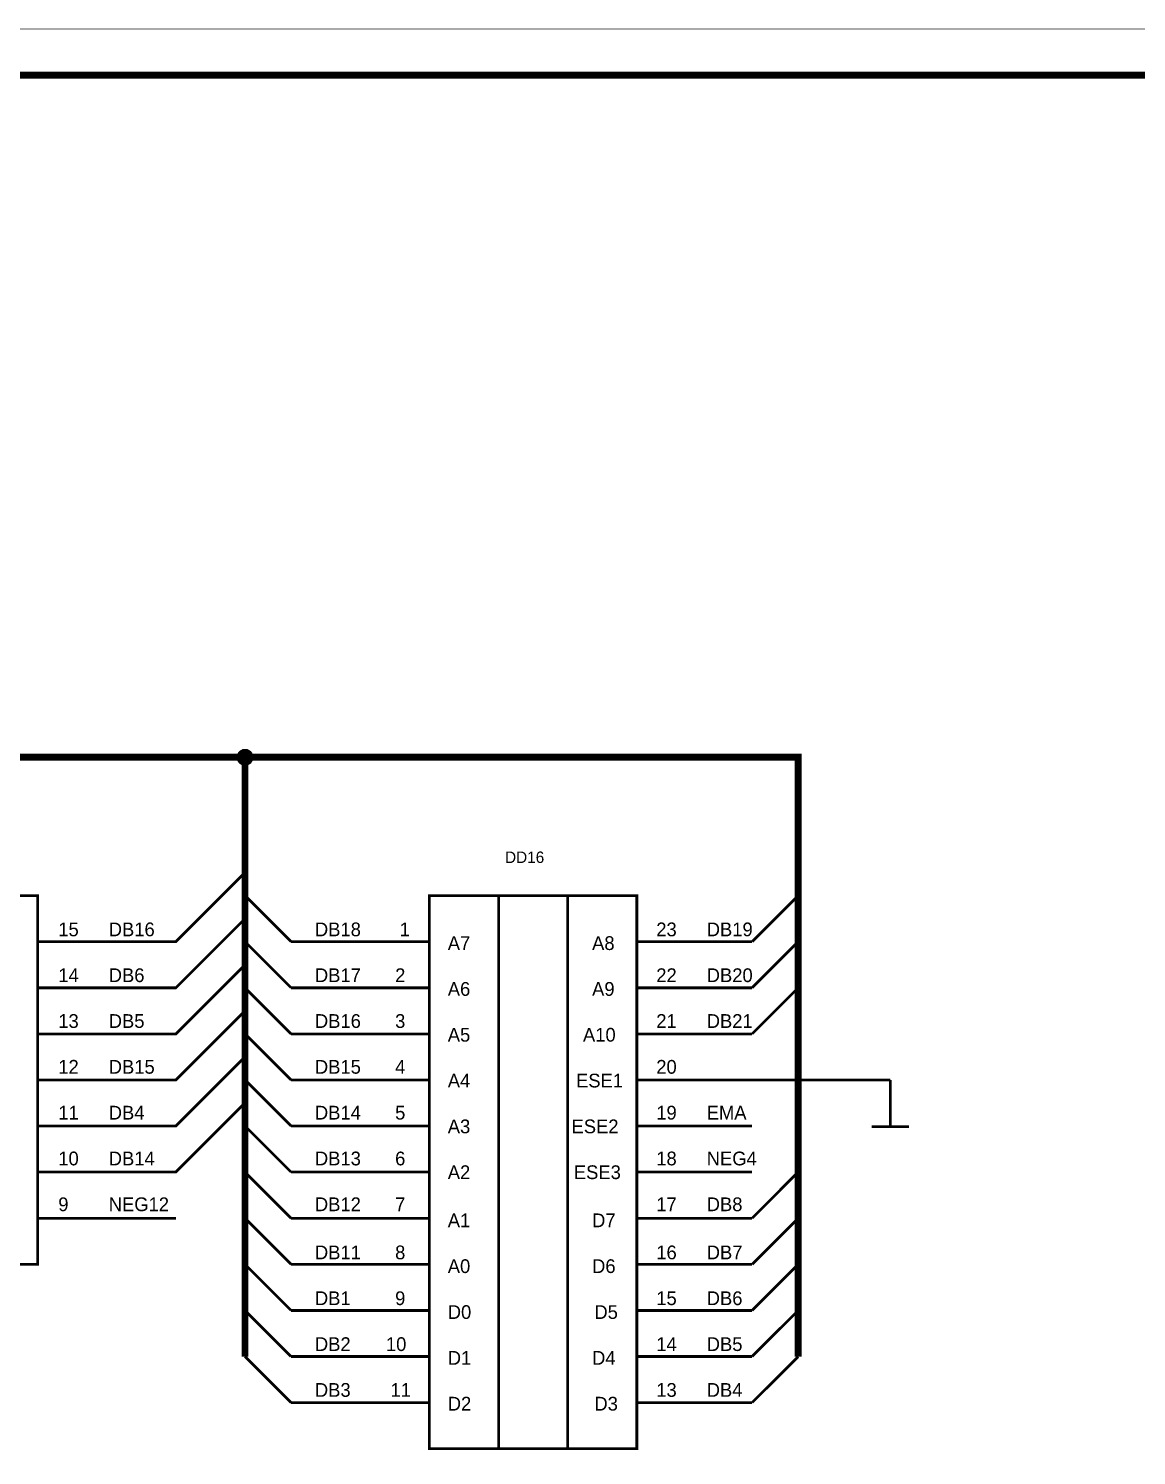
# Model space of a CAD drawing. Header units: millimetres. Extents: x 0 to 841, y 0 to 594.
# Drawn here: x 396.5 to 516.7, y 439.3 to 594 of the extents above; entities that cross this region are included whole.
import ezdxf

# ---------------------------------------------------------------- set-up
doc = ezdxf.new("R2010")
doc.units = ezdxf.units.MM
doc.layers.add('Sheet', color=255, linetype='Continuous')

msp = doc.modelspace()

# ---------------------------------------------------------------- linework, layer by layer
at = {"layer": 'Sheet'}
for points, const_width in [([(0.16, 594), (0.16, 0), (840.88, 0), (840.88, 594), (0.16, 594), (0.16, 594)], 0.0991), ([(0.16, 594), (0.16, 0), (840.88, 0), (840.88, 594), (0.16, 594), (0.16, 594)], 0.0991), ([(380.02, 499.99), (397.52, 499.99), (397.52, 459.99), (380.02, 459.99), (380.02, 499.99)], 0.3), ([(440, 499.99), (462.49, 499.99), (462.49, 439.99), (440, 439.99), (440, 499.99)], 0.3)]:
    msp.add_lwpolyline(points, close=True, dxfattribs=dict(at, const_width=const_width))
for points, const_width in [([(835.88, 589), (20.16, 589)], 0.749), ([(419.24, 515), (419.24, 515.04), (419.24, 515.07), (419.26, 515.11), (419.26, 515.15), (419.27, 515.18), (419.27, 515.23), (419.29, 515.26), (419.3, 515.29), (419.32, 515.32), (419.34, 515.35), (419.35, 515.39), (419.37, 515.42), (419.4, 515.45), (419.41, 515.48), (419.44, 515.51), (419.46, 515.54), (419.49, 515.56), (419.52, 515.59), (419.55, 515.6), (419.58, 515.63), (419.61, 515.65), (419.65, 515.66), (419.68, 515.68), (419.71, 515.7), (419.74, 515.71), (419.77, 515.73), (419.82, 515.73), (419.85, 515.74), (419.89, 515.74), (419.93, 515.76), (419.96, 515.76), (420, 515.76)], 0.3), ([(419.24, 515), (419.24, 515.04), (419.24, 515.07), (419.26, 515.11), (419.26, 515.15), (419.27, 515.18), (419.27, 515.23), (419.29, 515.26), (419.3, 515.29), (419.32, 515.32), (419.34, 515.35), (419.35, 515.39), (419.37, 515.42), (419.4, 515.45), (419.41, 515.48), (419.44, 515.51), (419.46, 515.54), (419.49, 515.56), (419.52, 515.59), (419.55, 515.6), (419.58, 515.63), (419.61, 515.65), (419.65, 515.66), (419.68, 515.68), (419.71, 515.7), (419.74, 515.71), (419.77, 515.73), (419.82, 515.73), (419.85, 515.74), (419.89, 515.74), (419.93, 515.76), (419.96, 515.76), (420, 515.76)], 0.3), ([(419.24, 515), (419.24, 515.04), (419.24, 515.07), (419.26, 515.11), (419.26, 515.15), (419.27, 515.18), (419.27, 515.23), (419.29, 515.26), (419.3, 515.29), (419.32, 515.32), (419.34, 515.35), (419.35, 515.39), (419.37, 515.42), (419.4, 515.45), (419.41, 515.48), (419.44, 515.51), (419.46, 515.54), (419.49, 515.56), (419.52, 515.59), (419.55, 515.6), (419.58, 515.63), (419.61, 515.65), (419.65, 515.66), (419.68, 515.68), (419.71, 515.7), (419.74, 515.71), (419.77, 515.73), (419.82, 515.73), (419.85, 515.74), (419.89, 515.74), (419.93, 515.76), (419.96, 515.76), (420, 515.76)], 0.3), ([(419.24, 515), (419.24, 515.04), (419.24, 515.07), (419.26, 515.11), (419.26, 515.15), (419.27, 515.18), (419.27, 515.23), (419.29, 515.26), (419.3, 515.29), (419.32, 515.32), (419.34, 515.35), (419.35, 515.39), (419.37, 515.42), (419.4, 515.45), (419.41, 515.48), (419.44, 515.51), (419.46, 515.54), (419.49, 515.56), (419.52, 515.59), (419.55, 515.6), (419.58, 515.63), (419.61, 515.65), (419.65, 515.66), (419.68, 515.68), (419.71, 515.7), (419.74, 515.71), (419.77, 515.73), (419.82, 515.73), (419.85, 515.74), (419.89, 515.74), (419.93, 515.76), (419.96, 515.76), (420, 515.76)], 0.3), ([(419.24, 515), (419.24, 515.04), (419.24, 515.07), (419.26, 515.11), (419.26, 515.15), (419.27, 515.18), (419.27, 515.23), (419.29, 515.26), (419.3, 515.29), (419.32, 515.32), (419.34, 515.35), (419.35, 515.39), (419.37, 515.42), (419.4, 515.45), (419.41, 515.48), (419.44, 515.51), (419.46, 515.54), (419.49, 515.56), (419.52, 515.59), (419.55, 515.6), (419.58, 515.63), (419.61, 515.65), (419.65, 515.66), (419.68, 515.68), (419.71, 515.7), (419.74, 515.71), (419.77, 515.73), (419.82, 515.73), (419.85, 515.74), (419.89, 515.74), (419.93, 515.76), (419.96, 515.76), (420, 515.76)], 0.3), ([(419.24, 515), (419.24, 515.04), (419.24, 515.07), (419.26, 515.11), (419.26, 515.15), (419.27, 515.18), (419.27, 515.23), (419.29, 515.26), (419.3, 515.29), (419.32, 515.32), (419.34, 515.35), (419.35, 515.39), (419.37, 515.42), (419.4, 515.45), (419.41, 515.48), (419.44, 515.51), (419.46, 515.54), (419.49, 515.56), (419.52, 515.59), (419.55, 515.6), (419.58, 515.63), (419.61, 515.65), (419.65, 515.66), (419.68, 515.68), (419.71, 515.7), (419.74, 515.71), (419.77, 515.73), (419.82, 515.73), (419.85, 515.74), (419.89, 515.74), (419.93, 515.76), (419.96, 515.76), (420, 515.76)], 0.3), ([(419.24, 515), (419.24, 515.04), (419.24, 515.07), (419.26, 515.11), (419.26, 515.15), (419.27, 515.18), (419.27, 515.23), (419.29, 515.26), (419.3, 515.29), (419.32, 515.32), (419.34, 515.35), (419.35, 515.39), (419.37, 515.42), (419.4, 515.45), (419.41, 515.48), (419.44, 515.51), (419.46, 515.54), (419.49, 515.56), (419.52, 515.59), (419.55, 515.6), (419.58, 515.63), (419.61, 515.65), (419.65, 515.66), (419.68, 515.68), (419.71, 515.7), (419.74, 515.71), (419.77, 515.73), (419.82, 515.73), (419.85, 515.74), (419.89, 515.74), (419.93, 515.76), (419.96, 515.76), (420, 515.76)], 0.3), ([(419.24, 515), (419.24, 515.04), (419.24, 515.07), (419.26, 515.11), (419.26, 515.15), (419.27, 515.18), (419.27, 515.23), (419.29, 515.26), (419.3, 515.29), (419.32, 515.32), (419.34, 515.35), (419.35, 515.39), (419.37, 515.42), (419.4, 515.45), (419.41, 515.48), (419.44, 515.51), (419.46, 515.54), (419.49, 515.56), (419.52, 515.59), (419.55, 515.6), (419.58, 515.63), (419.61, 515.65), (419.65, 515.66), (419.68, 515.68), (419.71, 515.7), (419.74, 515.71), (419.77, 515.73), (419.82, 515.73), (419.85, 515.74), (419.89, 515.74), (419.93, 515.76), (419.96, 515.76), (420, 515.76)], 0.3), ([(420, 515.76), (420, 515.76)], 0.3), ([(420, 515.76), (420.05, 515.76), (420.08, 515.76), (420.11, 515.74), (420.16, 515.74), (420.19, 515.73), (420.24, 515.73), (420.27, 515.71), (420.3, 515.7), (420.33, 515.68), (420.36, 515.66), (420.39, 515.65), (420.42, 515.63), (420.45, 515.6), (420.48, 515.59), (420.52, 515.56), (420.55, 515.54), (420.56, 515.51), (420.59, 515.48), (420.61, 515.45), (420.64, 515.42), (420.66, 515.39), (420.67, 515.35), (420.69, 515.32), (420.7, 515.29), (420.72, 515.26), (420.73, 515.23), (420.73, 515.18), (420.75, 515.15), (420.75, 515.11), (420.76, 515.07), (420.76, 515.04), (420.76, 515)], 0.3), ([(420, 515.76), (420, 515.76)], 0.3), ([(420, 515.76), (420.05, 515.76), (420.08, 515.76), (420.11, 515.74), (420.16, 515.74), (420.19, 515.73), (420.24, 515.73), (420.27, 515.71), (420.3, 515.7), (420.33, 515.68), (420.36, 515.66), (420.39, 515.65), (420.42, 515.63), (420.45, 515.6), (420.48, 515.59), (420.52, 515.56), (420.55, 515.54), (420.56, 515.51), (420.59, 515.48), (420.61, 515.45), (420.64, 515.42), (420.66, 515.39), (420.67, 515.35), (420.69, 515.32), (420.7, 515.29), (420.72, 515.26), (420.73, 515.23), (420.73, 515.18), (420.75, 515.15), (420.75, 515.11), (420.76, 515.07), (420.76, 515.04), (420.76, 515)], 0.3), ([(420, 515.76), (420, 515.76)], 0.3), ([(420, 515.76), (420.05, 515.76), (420.08, 515.76), (420.11, 515.74), (420.16, 515.74), (420.19, 515.73), (420.24, 515.73), (420.27, 515.71), (420.3, 515.7), (420.33, 515.68), (420.36, 515.66), (420.39, 515.65), (420.42, 515.63), (420.45, 515.6), (420.48, 515.59), (420.52, 515.56), (420.55, 515.54), (420.56, 515.51), (420.59, 515.48), (420.61, 515.45), (420.64, 515.42), (420.66, 515.39), (420.67, 515.35), (420.69, 515.32), (420.7, 515.29), (420.72, 515.26), (420.73, 515.23), (420.73, 515.18), (420.75, 515.15), (420.75, 515.11), (420.76, 515.07), (420.76, 515.04), (420.76, 515)], 0.3), ([(420, 515.76), (420, 515.76)], 0.3), ([(420, 515.76), (420.05, 515.76), (420.08, 515.76), (420.11, 515.74), (420.16, 515.74), (420.19, 515.73), (420.24, 515.73), (420.27, 515.71), (420.3, 515.7), (420.33, 515.68), (420.36, 515.66), (420.39, 515.65), (420.42, 515.63), (420.45, 515.6), (420.48, 515.59), (420.52, 515.56), (420.55, 515.54), (420.56, 515.51), (420.59, 515.48), (420.61, 515.45), (420.64, 515.42), (420.66, 515.39), (420.67, 515.35), (420.69, 515.32), (420.7, 515.29), (420.72, 515.26), (420.73, 515.23), (420.73, 515.18), (420.75, 515.15), (420.75, 515.11), (420.76, 515.07), (420.76, 515.04), (420.76, 515)], 0.3), ([(420, 515.76), (420, 515.76)], 0.3), ([(420, 515.76), (420.05, 515.76), (420.08, 515.76), (420.11, 515.74), (420.16, 515.74), (420.19, 515.73), (420.24, 515.73), (420.27, 515.71), (420.3, 515.7), (420.33, 515.68), (420.36, 515.66), (420.39, 515.65), (420.42, 515.63), (420.45, 515.6), (420.48, 515.59), (420.52, 515.56), (420.55, 515.54), (420.56, 515.51), (420.59, 515.48), (420.61, 515.45), (420.64, 515.42), (420.66, 515.39), (420.67, 515.35), (420.69, 515.32), (420.7, 515.29), (420.72, 515.26), (420.73, 515.23), (420.73, 515.18), (420.75, 515.15), (420.75, 515.11), (420.76, 515.07), (420.76, 515.04), (420.76, 515)], 0.3), ([(420, 515.76), (420, 515.76)], 0.3), ([(420, 515.76), (420.05, 515.76), (420.08, 515.76), (420.11, 515.74), (420.16, 515.74), (420.19, 515.73), (420.24, 515.73), (420.27, 515.71), (420.3, 515.7), (420.33, 515.68), (420.36, 515.66), (420.39, 515.65), (420.42, 515.63), (420.45, 515.6), (420.48, 515.59), (420.52, 515.56), (420.55, 515.54), (420.56, 515.51), (420.59, 515.48), (420.61, 515.45), (420.64, 515.42), (420.66, 515.39), (420.67, 515.35), (420.69, 515.32), (420.7, 515.29), (420.72, 515.26), (420.73, 515.23), (420.73, 515.18), (420.75, 515.15), (420.75, 515.11), (420.76, 515.07), (420.76, 515.04), (420.76, 515)], 0.3), ([(420, 515.76), (420, 515.76)], 0.3), ([(420, 515.76), (420.05, 515.76), (420.08, 515.76), (420.11, 515.74), (420.16, 515.74), (420.19, 515.73), (420.24, 515.73), (420.27, 515.71), (420.3, 515.7), (420.33, 515.68), (420.36, 515.66), (420.39, 515.65), (420.42, 515.63), (420.45, 515.6), (420.48, 515.59), (420.52, 515.56), (420.55, 515.54), (420.56, 515.51), (420.59, 515.48), (420.61, 515.45), (420.64, 515.42), (420.66, 515.39), (420.67, 515.35), (420.69, 515.32), (420.7, 515.29), (420.72, 515.26), (420.73, 515.23), (420.73, 515.18), (420.75, 515.15), (420.75, 515.11), (420.76, 515.07), (420.76, 515.04), (420.76, 515)], 0.3), ([(420, 515.76), (420, 515.76)], 0.3), ([(420, 515.76), (420.05, 515.76), (420.08, 515.76), (420.11, 515.74), (420.16, 515.74), (420.19, 515.73), (420.24, 515.73), (420.27, 515.71), (420.3, 515.7), (420.33, 515.68), (420.36, 515.66), (420.39, 515.65), (420.42, 515.63), (420.45, 515.6), (420.48, 515.59), (420.52, 515.56), (420.55, 515.54), (420.56, 515.51), (420.59, 515.48), (420.61, 515.45), (420.64, 515.42), (420.66, 515.39), (420.67, 515.35), (420.69, 515.32), (420.7, 515.29), (420.72, 515.26), (420.73, 515.23), (420.73, 515.18), (420.75, 515.15), (420.75, 515.11), (420.76, 515.07), (420.76, 515.04), (420.76, 515)], 0.3), ([(365.03, 470), (365.03, 515), (420, 515), (479.99, 515), (479.99, 449.99)], 0.749), ([(420, 514.24), (419.96, 514.24), (419.93, 514.24), (419.89, 514.25), (419.85, 514.25), (419.82, 514.27), (419.77, 514.27), (419.74, 514.28), (419.71, 514.3), (419.68, 514.31), (419.65, 514.33), (419.61, 514.34), (419.58, 514.36), (419.55, 514.39), (419.52, 514.41), (419.49, 514.44), (419.46, 514.45), (419.44, 514.48), (419.41, 514.52), (419.4, 514.55), (419.37, 514.58), (419.35, 514.61), (419.34, 514.64), (419.32, 514.67), (419.3, 514.7), (419.29, 514.73), (419.27, 514.76), (419.27, 514.81), (419.26, 514.84), (419.26, 514.89), (419.24, 514.92), (419.24, 514.95), (419.24, 515)], 0.3), ([(419.24, 515), (419.24, 515)], 0.3), ([(420, 514.24), (419.96, 514.24), (419.93, 514.24), (419.89, 514.25), (419.85, 514.25), (419.82, 514.27), (419.77, 514.27), (419.74, 514.28), (419.71, 514.3), (419.68, 514.31), (419.65, 514.33), (419.61, 514.34), (419.58, 514.36), (419.55, 514.39), (419.52, 514.41), (419.49, 514.44), (419.46, 514.45), (419.44, 514.48), (419.41, 514.52), (419.4, 514.55), (419.37, 514.58), (419.35, 514.61), (419.34, 514.64), (419.32, 514.67), (419.3, 514.7), (419.29, 514.73), (419.27, 514.76), (419.27, 514.81), (419.26, 514.84), (419.26, 514.89), (419.24, 514.92), (419.24, 514.95), (419.24, 515)], 0.3), ([(419.24, 515), (419.24, 515)], 0.3), ([(420, 514.24), (419.96, 514.24), (419.93, 514.24), (419.89, 514.25), (419.85, 514.25), (419.82, 514.27), (419.77, 514.27), (419.74, 514.28), (419.71, 514.3), (419.68, 514.31), (419.65, 514.33), (419.61, 514.34), (419.58, 514.36), (419.55, 514.39), (419.52, 514.41), (419.49, 514.44), (419.46, 514.45), (419.44, 514.48), (419.41, 514.52), (419.4, 514.55), (419.37, 514.58), (419.35, 514.61), (419.34, 514.64), (419.32, 514.67), (419.3, 514.7), (419.29, 514.73), (419.27, 514.76), (419.27, 514.81), (419.26, 514.84), (419.26, 514.89), (419.24, 514.92), (419.24, 514.95), (419.24, 515)], 0.3), ([(419.24, 515), (419.24, 515)], 0.3), ([(420, 514.24), (419.96, 514.24), (419.93, 514.24), (419.89, 514.25), (419.85, 514.25), (419.82, 514.27), (419.77, 514.27), (419.74, 514.28), (419.71, 514.3), (419.68, 514.31), (419.65, 514.33), (419.61, 514.34), (419.58, 514.36), (419.55, 514.39), (419.52, 514.41), (419.49, 514.44), (419.46, 514.45), (419.44, 514.48), (419.41, 514.52), (419.4, 514.55), (419.37, 514.58), (419.35, 514.61), (419.34, 514.64), (419.32, 514.67), (419.3, 514.7), (419.29, 514.73), (419.27, 514.76), (419.27, 514.81), (419.26, 514.84), (419.26, 514.89), (419.24, 514.92), (419.24, 514.95), (419.24, 515)], 0.3), ([(419.24, 515), (419.24, 515)], 0.3), ([(420, 514.24), (419.96, 514.24), (419.93, 514.24), (419.89, 514.25), (419.85, 514.25), (419.82, 514.27), (419.77, 514.27), (419.74, 514.28), (419.71, 514.3), (419.68, 514.31), (419.65, 514.33), (419.61, 514.34), (419.58, 514.36), (419.55, 514.39), (419.52, 514.41), (419.49, 514.44), (419.46, 514.45), (419.44, 514.48), (419.41, 514.52), (419.4, 514.55), (419.37, 514.58), (419.35, 514.61), (419.34, 514.64), (419.32, 514.67), (419.3, 514.7), (419.29, 514.73), (419.27, 514.76), (419.27, 514.81), (419.26, 514.84), (419.26, 514.89), (419.24, 514.92), (419.24, 514.95), (419.24, 515)], 0.3), ([(419.24, 515), (419.24, 515)], 0.3), ([(420, 514.24), (419.96, 514.24), (419.93, 514.24), (419.89, 514.25), (419.85, 514.25), (419.82, 514.27), (419.77, 514.27), (419.74, 514.28), (419.71, 514.3), (419.68, 514.31), (419.65, 514.33), (419.61, 514.34), (419.58, 514.36), (419.55, 514.39), (419.52, 514.41), (419.49, 514.44), (419.46, 514.45), (419.44, 514.48), (419.41, 514.52), (419.4, 514.55), (419.37, 514.58), (419.35, 514.61), (419.34, 514.64), (419.32, 514.67), (419.3, 514.7), (419.29, 514.73), (419.27, 514.76), (419.27, 514.81), (419.26, 514.84), (419.26, 514.89), (419.24, 514.92), (419.24, 514.95), (419.24, 515)], 0.3), ([(419.24, 515), (419.24, 515)], 0.3), ([(420, 514.24), (419.96, 514.24), (419.93, 514.24), (419.89, 514.25), (419.85, 514.25), (419.82, 514.27), (419.77, 514.27), (419.74, 514.28), (419.71, 514.3), (419.68, 514.31), (419.65, 514.33), (419.61, 514.34), (419.58, 514.36), (419.55, 514.39), (419.52, 514.41), (419.49, 514.44), (419.46, 514.45), (419.44, 514.48), (419.41, 514.52), (419.4, 514.55), (419.37, 514.58), (419.35, 514.61), (419.34, 514.64), (419.32, 514.67), (419.3, 514.7), (419.29, 514.73), (419.27, 514.76), (419.27, 514.81), (419.26, 514.84), (419.26, 514.89), (419.24, 514.92), (419.24, 514.95), (419.24, 515)], 0.3), ([(419.24, 515), (419.24, 515)], 0.3), ([(420, 514.24), (419.96, 514.24), (419.93, 514.24), (419.89, 514.25), (419.85, 514.25), (419.82, 514.27), (419.77, 514.27), (419.74, 514.28), (419.71, 514.3), (419.68, 514.31), (419.65, 514.33), (419.61, 514.34), (419.58, 514.36), (419.55, 514.39), (419.52, 514.41), (419.49, 514.44), (419.46, 514.45), (419.44, 514.48), (419.41, 514.52), (419.4, 514.55), (419.37, 514.58), (419.35, 514.61), (419.34, 514.64), (419.32, 514.67), (419.3, 514.7), (419.29, 514.73), (419.27, 514.76), (419.27, 514.81), (419.26, 514.84), (419.26, 514.89), (419.24, 514.92), (419.24, 514.95), (419.24, 515)], 0.3), ([(419.24, 515), (419.24, 515)], 0.3), ([(420, 449.99), (420, 515)], 0.749), ([(420.76, 515), (420.76, 514.95), (420.76, 514.92), (420.75, 514.89), (420.75, 514.84), (420.73, 514.81), (420.73, 514.76), (420.72, 514.73), (420.7, 514.7), (420.69, 514.67), (420.67, 514.64), (420.66, 514.61), (420.64, 514.58), (420.61, 514.55), (420.59, 514.52), (420.56, 514.48), (420.55, 514.45), (420.52, 514.44), (420.48, 514.41), (420.45, 514.39), (420.42, 514.36), (420.39, 514.34), (420.36, 514.33), (420.33, 514.31), (420.3, 514.3), (420.27, 514.28), (420.24, 514.27), (420.19, 514.27), (420.16, 514.25), (420.11, 514.25), (420.08, 514.24), (420.05, 514.24), (420, 514.24)], 0.3), ([(420.76, 515), (420.76, 514.95), (420.76, 514.92), (420.75, 514.89), (420.75, 514.84), (420.73, 514.81), (420.73, 514.76), (420.72, 514.73), (420.7, 514.7), (420.69, 514.67), (420.67, 514.64), (420.66, 514.61), (420.64, 514.58), (420.61, 514.55), (420.59, 514.52), (420.56, 514.48), (420.55, 514.45), (420.52, 514.44), (420.48, 514.41), (420.45, 514.39), (420.42, 514.36), (420.39, 514.34), (420.36, 514.33), (420.33, 514.31), (420.3, 514.3), (420.27, 514.28), (420.24, 514.27), (420.19, 514.27), (420.16, 514.25), (420.11, 514.25), (420.08, 514.24), (420.05, 514.24), (420, 514.24)], 0.3), ([(420.76, 515), (420.76, 514.95), (420.76, 514.92), (420.75, 514.89), (420.75, 514.84), (420.73, 514.81), (420.73, 514.76), (420.72, 514.73), (420.7, 514.7), (420.69, 514.67), (420.67, 514.64), (420.66, 514.61), (420.64, 514.58), (420.61, 514.55), (420.59, 514.52), (420.56, 514.48), (420.55, 514.45), (420.52, 514.44), (420.48, 514.41), (420.45, 514.39), (420.42, 514.36), (420.39, 514.34), (420.36, 514.33), (420.33, 514.31), (420.3, 514.3), (420.27, 514.28), (420.24, 514.27), (420.19, 514.27), (420.16, 514.25), (420.11, 514.25), (420.08, 514.24), (420.05, 514.24), (420, 514.24)], 0.3), ([(420.76, 515), (420.76, 514.95), (420.76, 514.92), (420.75, 514.89), (420.75, 514.84), (420.73, 514.81), (420.73, 514.76), (420.72, 514.73), (420.7, 514.7), (420.69, 514.67), (420.67, 514.64), (420.66, 514.61), (420.64, 514.58), (420.61, 514.55), (420.59, 514.52), (420.56, 514.48), (420.55, 514.45), (420.52, 514.44), (420.48, 514.41), (420.45, 514.39), (420.42, 514.36), (420.39, 514.34), (420.36, 514.33), (420.33, 514.31), (420.3, 514.3), (420.27, 514.28), (420.24, 514.27), (420.19, 514.27), (420.16, 514.25), (420.11, 514.25), (420.08, 514.24), (420.05, 514.24), (420, 514.24)], 0.3), ([(420.76, 515), (420.76, 514.95), (420.76, 514.92), (420.75, 514.89), (420.75, 514.84), (420.73, 514.81), (420.73, 514.76), (420.72, 514.73), (420.7, 514.7), (420.69, 514.67), (420.67, 514.64), (420.66, 514.61), (420.64, 514.58), (420.61, 514.55), (420.59, 514.52), (420.56, 514.48), (420.55, 514.45), (420.52, 514.44), (420.48, 514.41), (420.45, 514.39), (420.42, 514.36), (420.39, 514.34), (420.36, 514.33), (420.33, 514.31), (420.3, 514.3), (420.27, 514.28), (420.24, 514.27), (420.19, 514.27), (420.16, 514.25), (420.11, 514.25), (420.08, 514.24), (420.05, 514.24), (420, 514.24)], 0.3), ([(420.76, 515), (420.76, 514.95), (420.76, 514.92), (420.75, 514.89), (420.75, 514.84), (420.73, 514.81), (420.73, 514.76), (420.72, 514.73), (420.7, 514.7), (420.69, 514.67), (420.67, 514.64), (420.66, 514.61), (420.64, 514.58), (420.61, 514.55), (420.59, 514.52), (420.56, 514.48), (420.55, 514.45), (420.52, 514.44), (420.48, 514.41), (420.45, 514.39), (420.42, 514.36), (420.39, 514.34), (420.36, 514.33), (420.33, 514.31), (420.3, 514.3), (420.27, 514.28), (420.24, 514.27), (420.19, 514.27), (420.16, 514.25), (420.11, 514.25), (420.08, 514.24), (420.05, 514.24), (420, 514.24)], 0.3), ([(420.76, 515), (420.76, 514.95), (420.76, 514.92), (420.75, 514.89), (420.75, 514.84), (420.73, 514.81), (420.73, 514.76), (420.72, 514.73), (420.7, 514.7), (420.69, 514.67), (420.67, 514.64), (420.66, 514.61), (420.64, 514.58), (420.61, 514.55), (420.59, 514.52), (420.56, 514.48), (420.55, 514.45), (420.52, 514.44), (420.48, 514.41), (420.45, 514.39), (420.42, 514.36), (420.39, 514.34), (420.36, 514.33), (420.33, 514.31), (420.3, 514.3), (420.27, 514.28), (420.24, 514.27), (420.19, 514.27), (420.16, 514.25), (420.11, 514.25), (420.08, 514.24), (420.05, 514.24), (420, 514.24)], 0.3), ([(420.76, 515), (420.76, 514.95), (420.76, 514.92), (420.75, 514.89), (420.75, 514.84), (420.73, 514.81), (420.73, 514.76), (420.72, 514.73), (420.7, 514.7), (420.69, 514.67), (420.67, 514.64), (420.66, 514.61), (420.64, 514.58), (420.61, 514.55), (420.59, 514.52), (420.56, 514.48), (420.55, 514.45), (420.52, 514.44), (420.48, 514.41), (420.45, 514.39), (420.42, 514.36), (420.39, 514.34), (420.36, 514.33), (420.33, 514.31), (420.3, 514.3), (420.27, 514.28), (420.24, 514.27), (420.19, 514.27), (420.16, 514.25), (420.11, 514.25), (420.08, 514.24), (420.05, 514.24), (420, 514.24)], 0.3), ([(420.76, 515), (420.76, 515), (420.76, 515), (420.76, 515), (420.76, 515), (420.76, 515), (420.76, 515), (420.76, 515), (420.76, 515), (420.76, 515), (420.76, 515), (420.76, 515), (420.76, 515), (420.76, 515), (420.76, 515), (420.76, 515), (420.76, 515), (420.76, 515), (420.76, 515), (420.76, 515), (420.76, 515), (420.76, 515), (420.76, 515), (420.76, 515), (420.76, 515), (420.76, 515), (420.76, 515), (420.76, 515), (420.76, 515), (420.76, 515), (420.76, 515), (420.76, 515), (420.76, 515)], 0.3), ([(420.76, 515), (420.76, 515)], 0.3), ([(420.76, 515), (420.76, 515), (420.76, 515), (420.76, 515), (420.76, 515), (420.76, 515), (420.76, 515), (420.76, 515), (420.76, 515), (420.76, 515), (420.76, 515), (420.76, 515), (420.76, 515), (420.76, 515), (420.76, 515), (420.76, 515), (420.76, 515), (420.76, 515), (420.76, 515), (420.76, 515), (420.76, 515), (420.76, 515), (420.76, 515), (420.76, 515), (420.76, 515), (420.76, 515), (420.76, 515), (420.76, 515), (420.76, 515), (420.76, 515), (420.76, 515), (420.76, 515), (420.76, 515)], 0.3), ([(420.76, 515), (420.76, 515)], 0.3), ([(420.76, 515), (420.76, 515), (420.76, 515), (420.76, 515), (420.76, 515), (420.76, 515), (420.76, 515), (420.76, 515), (420.76, 515), (420.76, 515), (420.76, 515), (420.76, 515), (420.76, 515), (420.76, 515), (420.76, 515), (420.76, 515), (420.76, 515), (420.76, 515), (420.76, 515), (420.76, 515), (420.76, 515), (420.76, 515), (420.76, 515), (420.76, 515), (420.76, 515), (420.76, 515), (420.76, 515), (420.76, 515), (420.76, 515), (420.76, 515), (420.76, 515), (420.76, 515), (420.76, 515)], 0.3), ([(420.76, 515), (420.76, 515)], 0.3), ([(420.76, 515), (420.76, 515), (420.76, 515), (420.76, 515), (420.76, 515), (420.76, 515), (420.76, 515), (420.76, 515), (420.76, 515), (420.76, 515), (420.76, 515), (420.76, 515), (420.76, 515), (420.76, 515), (420.76, 515), (420.76, 515), (420.76, 515), (420.76, 515), (420.76, 515), (420.76, 515), (420.76, 515), (420.76, 515), (420.76, 515), (420.76, 515), (420.76, 515), (420.76, 515), (420.76, 515), (420.76, 515), (420.76, 515), (420.76, 515), (420.76, 515), (420.76, 515), (420.76, 515)], 0.3), ([(420.76, 515), (420.76, 515)], 0.3), ([(420.76, 515), (420.76, 515), (420.76, 515), (420.76, 515), (420.76, 515), (420.76, 515), (420.76, 515), (420.76, 515), (420.76, 515), (420.76, 515), (420.76, 515), (420.76, 515), (420.76, 515), (420.76, 515), (420.76, 515), (420.76, 515), (420.76, 515), (420.76, 515), (420.76, 515), (420.76, 515), (420.76, 515), (420.76, 515), (420.76, 515), (420.76, 515), (420.76, 515), (420.76, 515), (420.76, 515), (420.76, 515), (420.76, 515), (420.76, 515), (420.76, 515), (420.76, 515), (420.76, 515)], 0.3), ([(420.76, 515), (420.76, 515)], 0.3), ([(420.76, 515), (420.76, 515), (420.76, 515), (420.76, 515), (420.76, 515), (420.76, 515), (420.76, 515), (420.76, 515), (420.76, 515), (420.76, 515), (420.76, 515), (420.76, 515), (420.76, 515), (420.76, 515), (420.76, 515), (420.76, 515), (420.76, 515), (420.76, 515), (420.76, 515), (420.76, 515), (420.76, 515), (420.76, 515), (420.76, 515), (420.76, 515), (420.76, 515), (420.76, 515), (420.76, 515), (420.76, 515), (420.76, 515), (420.76, 515), (420.76, 515), (420.76, 515), (420.76, 515)], 0.3), ([(420.76, 515), (420.76, 515)], 0.3), ([(420.76, 515), (420.76, 515), (420.76, 515), (420.76, 515), (420.76, 515), (420.76, 515), (420.76, 515), (420.76, 515), (420.76, 515), (420.76, 515), (420.76, 515), (420.76, 515), (420.76, 515), (420.76, 515), (420.76, 515), (420.76, 515), (420.76, 515), (420.76, 515), (420.76, 515), (420.76, 515), (420.76, 515), (420.76, 515), (420.76, 515), (420.76, 515), (420.76, 515), (420.76, 515), (420.76, 515), (420.76, 515), (420.76, 515), (420.76, 515), (420.76, 515), (420.76, 515), (420.76, 515)], 0.3), ([(420.76, 515), (420.76, 515)], 0.3), ([(420.76, 515), (420.76, 515), (420.76, 515), (420.76, 515), (420.76, 515), (420.76, 515), (420.76, 515), (420.76, 515), (420.76, 515), (420.76, 515), (420.76, 515), (420.76, 515), (420.76, 515), (420.76, 515), (420.76, 515), (420.76, 515), (420.76, 515), (420.76, 515), (420.76, 515), (420.76, 515), (420.76, 515), (420.76, 515), (420.76, 515), (420.76, 515), (420.76, 515), (420.76, 515), (420.76, 515), (420.76, 515), (420.76, 515), (420.76, 515), (420.76, 515), (420.76, 515), (420.76, 515)], 0.3), ([(420.76, 515), (420.76, 515)], 0.3), ([(415, 497.49), (420, 502.49)], 0.3), ([(425, 494.99), (420, 499.99)], 0.3), ([(447.5, 499.99), (447.5, 439.99)], 0.3), ([(454.99, 499.99), (454.99, 439.99)], 0.3), ([(479.99, 499.99), (474.99, 494.99)], 0.3), ([(400.02, 494.99), (412.5, 494.99), (415, 497.49)], 0.3), ([(420, 497.49), (415, 492.49)], 0.3), ([(397.52, 494.99), (400.02, 494.99)], 0.3), ([(425, 489.99), (420, 494.99)], 0.3), ([(437.5, 494.99), (425, 494.99), (425, 494.99)], 0.3), ([(440, 494.99), (437.5, 494.99)], 0.3), ([(462.49, 494.99), (464.99, 494.99)], 0.3), ([(464.99, 494.99), (474.99, 494.99)], 0.3), ([(479.99, 494.99), (474.99, 489.99)], 0.3), ([(400.02, 489.99), (412.5, 489.99), (415, 492.49)], 0.3), ([(420, 492.49), (415, 487.49)], 0.3), ([(397.52, 489.99), (400.02, 489.99)], 0.3), ([(425, 484.99), (420, 489.99)], 0.3), ([(437.5, 489.99), (425, 489.99)], 0.3), ([(440, 489.99), (437.5, 489.99)], 0.3), ([(462.49, 489.99), (464.99, 489.99)], 0.3), ([(464.99, 489.99), (474.99, 489.99)], 0.3), ([(479.99, 489.99), (474.99, 484.99)], 0.3), ([(400.02, 484.99), (412.5, 484.99), (415, 487.49)], 0.3), ([(415, 482.49), (420, 487.49)], 0.3), ([(397.52, 484.99), (400.02, 484.99)], 0.3), ([(425, 480), (420, 484.99)], 0.3), ([(437.5, 484.99), (425, 484.99), (425, 484.99)], 0.3), ([(440, 484.99), (437.5, 484.99)], 0.3), ([(462.49, 484.99), (464.99, 484.99)], 0.3), ([(464.99, 484.99), (474.99, 484.99)], 0.3), ([(400.02, 480), (412.5, 480), (415, 482.49)], 0.3), ([(420, 482.49), (415, 477.5)], 0.3), ([(397.52, 480), (400.02, 480)], 0.3), ([(425, 475), (420, 480)], 0.3), ([(437.5, 480), (425, 480), (425, 480)], 0.3), ([(440, 480), (437.5, 480)], 0.3), ([(462.49, 480), (464.99, 480)], 0.3), ([(464.99, 480), (489.99, 480)], 0.3), ([(489.99, 480), (489.99, 474.92)], 0.3), ([(400.02, 475), (412.5, 475), (415, 477.5)], 0.3), ([(415, 472.5), (420, 477.5)], 0.3), ([(397.52, 475), (400.02, 475)], 0.3), ([(425, 470), (420, 475)], 0.3), ([(437.5, 475), (425, 475), (425, 475)], 0.3), ([(440, 475), (437.5, 475)], 0.3), ([(462.49, 475), (464.99, 475)], 0.3), ([(464.99, 475), (474.99, 475)], 0.3), ([(487.95, 474.92), (492.01, 474.92)], 0.3), ([(400.02, 470), (412.5, 470), (415, 472.5)], 0.3), ([(397.52, 470), (400.02, 470)], 0.3), ([(425, 464.99), (420, 470)], 0.3), ([(437.5, 470), (425, 470), (425, 470)], 0.3), ([(440, 470), (437.5, 470)], 0.3), ([(462.49, 470), (464.99, 470)], 0.3), ([(464.99, 470), (474.99, 470)], 0.3), ([(474.99, 464.99), (479.99, 470)], 0.3), ([(397.52, 464.99), (400.02, 464.99)], 0.3), ([(400.02, 464.99), (412.5, 464.99)], 0.3), ([(425, 459.99), (420, 464.99)], 0.3), ([(437.5, 464.99), (425, 464.99), (425, 464.99)], 0.3), ([(440, 464.99), (437.5, 464.99)], 0.3), ([(462.49, 464.99), (464.99, 464.99)], 0.3), ([(464.99, 464.99), (474.99, 464.99)], 0.3), ([(474.99, 459.99), (479.99, 464.99)], 0.3), ([(425, 454.99), (420, 459.99)], 0.3), ([(437.5, 459.99), (425, 459.99)], 0.3), ([(440, 459.99), (437.5, 459.99)], 0.3), ([(462.49, 459.99), (464.99, 459.99)], 0.3), ([(464.99, 459.99), (474.99, 459.99)], 0.3), ([(474.99, 454.99), (479.99, 459.99)], 0.3), ([(425, 449.99), (420, 454.99)], 0.3), ([(437.5, 454.99), (425, 454.99), (425, 454.99)], 0.3), ([(440, 454.99), (437.5, 454.99)], 0.3), ([(462.49, 454.99), (464.99, 454.99)], 0.3), ([(464.99, 454.99), (474.99, 454.99), (474.99, 454.99)], 0.3), ([(474.99, 449.99), (479.99, 454.99)], 0.3), ([(425, 444.99), (420, 449.99)], 0.3), ([(437.5, 449.99), (425, 449.99), (425, 449.99)], 0.3), ([(440, 449.99), (437.5, 449.99)], 0.3), ([(462.49, 449.99), (464.99, 449.99)], 0.3), ([(464.99, 449.99), (474.99, 449.99)], 0.3), ([(474.99, 444.99), (479.99, 449.99)], 0.3), ([(437.5, 444.99), (425, 444.99), (425, 444.99)], 0.3), ([(440, 444.99), (437.5, 444.99)], 0.3), ([(462.49, 444.99), (464.99, 444.99)], 0.3), ([(464.99, 444.99), (474.99, 444.99), (474.99, 444.99)], 0.3)]:
    msp.add_lwpolyline(points, dxfattribs=dict(at, const_width=const_width))
at = {"layer": 'Sheet', "const_width": 0.762}
msp.add_lwpolyline([(419.62, 515, 1), (420.38, 515, 1)], format="xyb", close=True, dxfattribs=at)

# ---------------------------------------------------------------- texts
at = {"layer": 'Sheet'}
for s, height, p in [('DD16', 1.243, (448.2, 503.53)), ('15', 1.491, (399.75, 495.58)), ('DB16', 1.491, (405.22, 495.58)), ('DB18', 1.491, (427.58, 495.58)), ('1', 1.49, (436.77, 495.58)), ('23', 1.491, (464.6, 495.58)), ('DB19', 1.491, (470.07, 495.58)), ('A7', 1.491, (441.99, 494.09)), ('A8', 1.491, (457.64, 494.09)), ('14', 1.491, (399.75, 490.61)), ('DB6', 1.491, (405.22, 490.61)), ('DB17', 1.491, (427.58, 490.61)), ('2', 1.49, (436.28, 490.61)), ('22', 1.491, (464.6, 490.61)), ('DB20', 1.491, (470.07, 490.61)), ('A6', 1.491, (441.99, 489.12)), ('A9', 1.491, (457.64, 489.12)), ('13', 1.491, (399.75, 485.64)), ('DB5', 1.491, (405.22, 485.64)), ('DB16', 1.491, (427.58, 485.64)), ('3', 1.49, (436.28, 485.64)), ('21', 1.491, (464.6, 485.64)), ('DB21', 1.491, (470.07, 485.64)), ('A5', 1.491, (441.99, 484.15)), ('A10', 1.491, (456.65, 484.15)), ('12', 1.491, (399.75, 480.67)), ('DB15', 1.491, (405.22, 480.67)), ('DB15', 1.491, (427.58, 480.67)), ('4', 1.49, (436.28, 480.67)), ('20', 1.491, (464.6, 480.67)), ('A4', 1.491, (441.99, 479.18)), ('ESE1', 1.491, (455.9, 479.18)), ('11', 1.491, (399.75, 475.7)), ('DB4', 1.491, (405.22, 475.7)), ('DB14', 1.491, (427.58, 475.7)), ('5', 1.49, (436.28, 475.7)), ('19', 1.491, (464.6, 475.7)), ('EMA', 1.491, (470.07, 475.7)), ('A3', 1.491, (441.99, 474.21)), ('ESE2', 1.491, (455.41, 474.21)), ('10', 1.491, (399.75, 470.73)), ('DB14', 1.491, (405.22, 470.73)), ('DB13', 1.491, (427.58, 470.73)), ('6', 1.49, (436.28, 470.73)), ('18', 1.491, (464.6, 470.73)), ('NEG4', 1.491, (470.07, 470.73)), ('A2', 1.491, (441.99, 469.24)), ('ESE3', 1.491, (455.66, 469.24)), ('9', 1.49, (399.75, 465.76)), ('NEG12', 1.491, (405.22, 465.76)), ('DB12', 1.491, (427.58, 465.76)), ('7', 1.49, (436.28, 465.76)), ('17', 1.491, (464.6, 465.76)), ('DB8', 1.491, (470.07, 465.76)), ('A1', 1.491, (441.99, 464.02)), ('D7', 1.491, (457.64, 464.02)), ('DB11', 1.491, (427.58, 460.54)), ('8', 1.49, (436.28, 460.54)), ('16', 1.491, (464.6, 460.54)), ('DB7', 1.491, (470.07, 460.54)), ('A0', 1.491, (441.99, 459.05)), ('D6', 1.491, (457.64, 459.05)), ('DB1', 1.491, (427.58, 455.57)), ('9', 1.49, (436.28, 455.57)), ('15', 1.491, (464.6, 455.57)), ('DB6', 1.491, (470.07, 455.57)), ('D0', 1.491, (441.99, 454.07)), ('D5', 1.491, (457.89, 454.07)), ('DB2', 1.491, (427.58, 450.59)), ('10', 1.491, (435.28, 450.59)), ('14', 1.491, (464.6, 450.59)), ('DB5', 1.491, (470.07, 450.59)), ('D1', 1.491, (441.99, 449.1)), ('D4', 1.491, (457.64, 449.1)), ('DB3', 1.491, (427.58, 445.62)), ('11', 1.491, (435.78, 445.62)), ('13', 1.491, (464.6, 445.62)), ('DB4', 1.491, (470.07, 445.62)), ('D2', 1.491, (441.99, 444.13)), ('D3', 1.491, (457.89, 444.13))]:
    msp.add_text(s, height=height, dxfattribs=at).set_placement(p)

doc.saveas('drawing.dxf')
